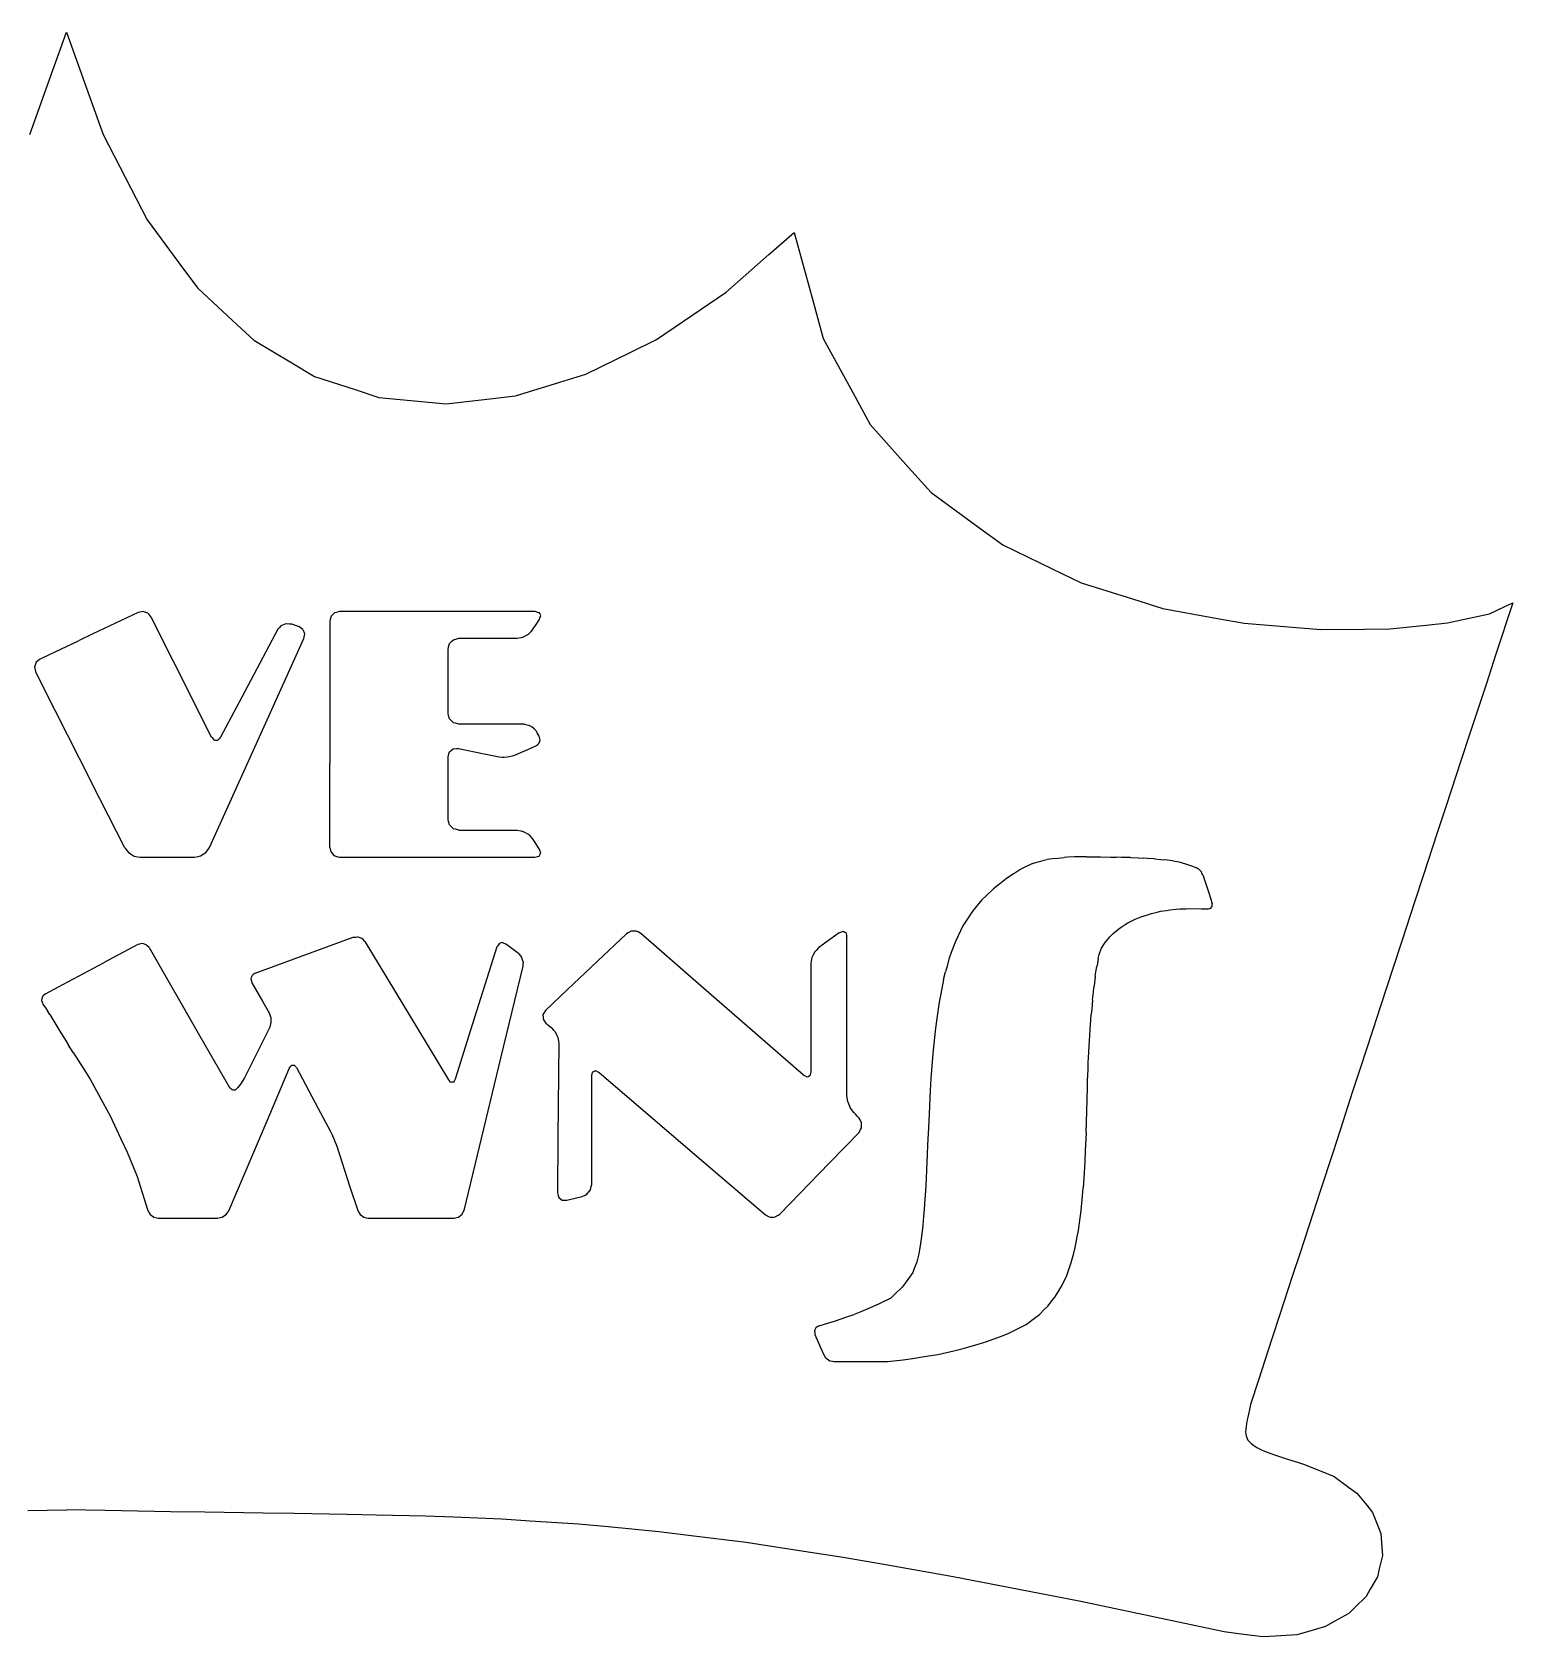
# Model space of a CAD drawing. Extents: x -38.9 to 38.5, y -18.8 to 24.2.
# Drawn here: x -1.15 to 38.46, y -18.78 to 24.16 of the extents above; entities that cross this region are included whole.
import ezdxf

# ---------------------------------------------------------------- set-up
doc = ezdxf.new("R2010")
doc.units = 0

msp = doc.modelspace()

# ---------------------------------------------------------------- linework, layer by layer
for p, q in [((-0.597241, 23.146087), (-0.233834, 24.16239)), ((-0.233834, 24.16239), (0.383002, 22.43735)), ((-1.214077, 21.421047), (-0.597241, 23.146087)), ((0.383002, 22.43735), (0.746409, 21.421047)), ((0.746409, 21.421047), (1.48765, 19.987597)), ((1.48765, 19.987597), (1.924351, 19.143083)), ((1.924351, 19.143083), (2.774723, 17.992503)), ((18.561445, 18.207234), (19.236035, 18.797769)), ((19.236035, 18.797769), (19.724598, 17.016765)), ((17.416417, 17.204878), (18.561445, 18.207234)), ((2.774723, 17.992503), (3.275717, 17.314642)), ((3.275717, 17.314642), (4.219942, 16.4382)), ((16.725112, 16.734701), (17.416417, 17.204878)), ((19.724598, 17.016765), (20.012434, 15.967491)), ((4.219942, 16.4382), (4.77623, 15.921846)), ((15.551712, 15.93664), (16.725112, 16.734701)), ((4.77623, 15.921846), (5.799029, 15.310808)), ((14.852691, 15.591966), (15.551712, 15.93664)), ((20.012434, 15.967491), (20.802059, 14.517909)), ((13.666194, 15.006928), (14.852691, 15.591966)), ((5.799029, 15.310808), (6.401609, 14.950817)), ((6.401609, 14.950817), (7.487704, 14.596456)), ((11.784148, 14.429615), (12.96846, 14.7929)), ((12.96846, 14.7929), (13.666194, 15.006928)), ((7.487704, 14.596456), (8.127574, 14.387685)), ((8.127574, 14.387685), (9.261687, 14.281269)), ((9.261687, 14.281269), (9.929847, 14.218575)), ((9.929847, 14.218575), (11.096699, 14.351376)), ((11.096699, 14.351376), (11.784148, 14.429615)), ((20.802059, 14.517909), (21.267264, 13.663892)), ((21.267264, 13.663892), (22.295982, 12.515103)), ((22.295982, 12.515103), (22.902048, 11.838297)), ((22.902048, 11.838297), (24.107892, 10.959666)), ((24.107892, 10.959666), (24.818312, 10.442022)), ((24.818312, 10.442022), (26.139318, 9.802915)), ((26.139318, 9.802915), (26.917586, 9.426387)), ((26.917586, 9.426387), (28.291784, 8.996169)), ((1.683801, 8.63065), (0.477094, 8.059542)), ((1.73281, 8.639662), (1.683801, 8.63065)), ((1.815997, 8.654959), (1.73281, 8.639662)), ((1.86341, 8.638662), (1.815997, 8.654959)), ((1.943888, 8.610999), (1.86341, 8.638662)), ((1.977, 8.573759), (1.943888, 8.610999)), ((6.846189, 8.530099), (6.907202, 8.591099)), ((6.907202, 8.591099), (6.943144, 8.627037)), ((6.943144, 8.627037), (7.026475, 8.649367)), ((7.026475, 8.649367), (7.075572, 8.662522)), ((7.075572, 8.662522), (10.361056, 8.662521)), ((10.361056, 8.662521), (12.296682, 8.662521)), ((12.296682, 8.662521), (12.368944, 8.643548)), ((12.368944, 8.643548), (12.411496, 8.63237)), ((12.427971, 8.60184), (12.411496, 8.63237)), ((12.455879, 8.550019), (12.427971, 8.60184)), ((28.291784, 8.996169), (29.101389, 8.742708)), ((29.101389, 8.742708), (30.466818, 8.490747)), ((37.423183, 8.508654), (37.841881, 8.59981)), ((37.841881, 8.59981), (38.233966, 8.779622)), ((38.464962, 8.885558), (38.012481, 7.515062)), ((38.233966, 8.779622), (38.464962, 8.885558)), ((2.033203, 8.510549), (1.977, 8.573759)), ((2.633348, 7.319081), (2.033203, 8.510549)), ((5.420604, 8.18165), (4.456859, 6.364683)), ((5.455118, 8.219666), (5.420604, 8.18165)), ((5.513704, 8.284193), (5.455118, 8.219666)), ((5.513704, 8.284193), (5.597657, 8.316998)), ((5.597657, 8.316998), (5.647113, 8.336325)), ((5.647113, 8.336325), (5.73391, 8.328613)), ((5.73391, 8.328613), (5.78505, 8.324069)), ((5.78505, 8.324069), (5.910335, 8.280045)), ((5.910335, 8.280045), (5.984139, 8.254109)), ((6.023989, 8.226564), (5.984139, 8.254109)), ((6.091584, 8.17981), (6.023989, 8.226564)), ((6.091584, 8.17981), (6.110202, 8.136281)), ((6.810705, 8.269314), (6.810703, 4.589733)), ((6.82386, 8.446758), (6.810705, 8.397658)), ((6.810705, 8.397658), (6.810705, 8.269314)), ((6.846189, 8.530099), (6.82386, 8.446758)), ((12.198884, 8.123876), (12.239619, 8.165578)), ((12.239619, 8.165578), (12.351948, 8.336721)), ((12.351948, 8.336721), (12.41812, 8.43755)), ((12.41812, 8.43755), (12.441877, 8.508323)), ((12.441877, 8.508323), (12.455879, 8.550019)), ((30.466818, 8.490747), (31.271258, 8.342305)), ((31.271258, 8.342305), (32.565947, 8.237966)), ((32.565947, 8.237966), (33.328711, 8.176494)), ((33.328711, 8.176494), (34.490702, 8.189144)), ((34.490702, 8.189144), (35.175286, 8.196597)), ((35.175286, 8.196597), (36.142604, 8.295601)), ((36.142604, 8.295601), (36.712498, 8.353928)), ((36.712498, 8.353928), (37.423183, 8.508654)), ((-0.870744, 7.421638), (0.104175, 7.883047)), ((0.477094, 8.059542), (0.104175, 7.883047)), ((5.183803, 5.859288), (6.121291, 7.93333)), ((6.123885, 8.104281), (6.110202, 8.136281)), ((6.121291, 7.93333), (6.134216, 8.014546)), ((6.14183, 8.062395), (6.123885, 8.104281)), ((6.134216, 8.014546), (6.14183, 8.062395)), ((9.976823, 7.654351), (10.000959, 7.744417)), ((10.000959, 7.744417), (10.015178, 7.797479)), ((10.015178, 7.797479), (10.081113, 7.863419)), ((10.081113, 7.863419), (10.119958, 7.902267)), ((10.119958, 7.902267), (10.210024, 7.926393)), ((10.210024, 7.926393), (10.263086, 7.940606)), ((10.263086, 7.940606), (11.24461, 7.940606)), ((11.24461, 7.940606), (11.822873, 7.940606)), ((11.822873, 7.940606), (11.919987, 7.959568)), ((11.919987, 7.959568), (11.977202, 7.97074)), ((11.977202, 7.97074), (12.07319, 8.022561)), ((12.07319, 8.022561), (12.129741, 8.053092)), ((12.129741, 8.053092), (12.198884, 8.123876)), ((-1.009474, 7.331923), (-1.046919, 7.300029)), ((-0.945917, 7.38606), (-1.009474, 7.331923)), ((-0.945917, 7.38606), (-0.870744, 7.421638)), ((3.652019, 5.29672), (2.633348, 7.319081)), ((9.976763, 7.014574), (9.976823, 7.654351)), ((38.012481, 7.515062), (37.745903, 6.707637)), ((-1.073794, 7.221575), (-1.089611, 7.175354)), ((-1.089611, 7.175354), (-1.072522, 7.093617)), ((-1.046919, 7.300029), (-1.073794, 7.221575)), ((-1.072522, 7.093617), (-1.062467, 7.045462)), ((-1.062467, 7.045462), (-0.541033, 6.01742)), ((9.97666, 5.928637), (9.976763, 7.014574)), ((37.745903, 6.707637), (37.322708, 5.422544)), ((-0.541033, 6.01742), (0.441487, 4.080305)), ((4.456859, 6.364683), (3.889065, 5.294222)), ((3.592539, 2.338876), (5.183803, 5.859288)), ((9.990871, 5.875576), (9.97666, 5.928637)), ((10.01498, 5.78551), (9.990871, 5.875576)), ((10.053822, 5.746668), (10.01498, 5.78551)), ((10.119758, 5.680739), (10.053822, 5.746668)), ((10.172817, 5.666525), (10.119758, 5.680739)), ((10.262883, 5.6424), (10.172817, 5.666525)), ((10.915723, 5.642399), (10.262883, 5.6424)), ((12.023836, 5.642399), (10.915723, 5.642399)), ((12.023836, 5.642399), (12.097138, 5.627356)), ((12.097138, 5.627356), (12.140322, 5.618494)), ((12.140322, 5.618494), (12.211221, 5.577434)), ((3.679548, 5.265314), (3.652019, 5.29672)), ((3.726276, 5.212005), (3.679548, 5.265314)), ((3.726276, 5.212005), (3.780909, 5.211442)), ((3.780909, 5.211442), (3.813077, 5.211111)), ((3.841259, 5.241923), (3.813077, 5.211111)), ((3.889065, 5.294222), (3.841259, 5.241923)), ((12.211221, 5.577434), (12.252992, 5.553244)), ((12.282155, 5.520198), (12.252992, 5.553244)), ((12.331619, 5.464106), (12.282155, 5.520198)), ((12.362392, 5.410475), (12.331619, 5.464106)), ((12.414677, 5.319443), (12.362392, 5.410475)), ((12.408701, 5.124724), (12.428689, 5.184364)), ((12.424244, 5.282391), (12.414677, 5.319443)), ((12.440464, 5.2195), (12.424244, 5.282391)), ((12.428689, 5.184364), (12.440464, 5.2195)), ((37.322708, 5.422544), (37.073384, 4.665434)), ((9.97665, 4.767328), (10.000278, 4.852496)), ((9.976654, 4.146026), (9.97665, 4.767328)), ((10.000278, 4.852496), (10.014198, 4.902673)), ((10.014198, 4.902673), (10.078761, 4.955248)), ((10.078761, 4.955248), (10.116799, 4.986223)), ((10.116799, 4.986223), (10.204998, 4.992097)), ((10.204998, 4.992097), (10.256959, 4.995559)), ((10.256959, 4.995559), (10.943136, 4.853555)), ((10.943136, 4.853555), (11.347402, 4.769893)), ((11.347402, 4.769893), (11.426658, 4.763583)), ((11.426658, 4.763583), (11.473356, 4.759866)), ((11.473356, 4.759866), (11.563257, 4.768842)), ((11.563257, 4.768842), (11.616224, 4.774131)), ((11.616224, 4.774131), (11.692654, 4.795983)), ((11.692654, 4.795983), (11.737697, 4.808858)), ((11.737697, 4.808858), (12.109092, 4.967221)), ((12.109092, 4.967221), (12.327868, 5.060521)), ((12.327868, 5.060521), (12.378732, 5.100922)), ((12.378732, 5.100922), (12.408701, 5.124724)), ((6.810702, 2.346303), (6.810703, 4.589733)), ((37.073384, 4.665434), (36.675288, 3.453544)), ((1.327535, 2.333389), (0.441487, 4.080305)), ((9.976662, 3.09145), (9.976654, 4.146026)), ((36.675288, 3.453544), (36.44075, 2.739562)), ((9.990879, 3.038388), (9.976662, 3.09145)), ((10.015013, 2.948322), (9.990879, 3.038388)), ((10.053853, 2.90948), (10.015013, 2.948322)), ((10.119776, 2.843552), (10.053853, 2.90948)), ((10.172838, 2.829338), (10.119776, 2.843552)), ((10.262906, 2.805212), (10.172838, 2.829338)), ((10.262906, 2.805212), (11.244547, 2.805212)), ((11.244547, 2.805212), (11.822876, 2.805212)), ((11.822876, 2.805212), (11.919977, 2.786239)), ((11.919977, 2.786239), (11.977182, 2.77506)), ((12.033693, 2.744511), (11.977182, 2.77506)), ((12.129587, 2.692658), (12.033693, 2.744511)), ((12.170271, 2.650919), (12.129587, 2.692658)), ((12.23933, 2.580071), (12.170271, 2.650919)), ((12.305703, 2.478679), (12.23933, 2.580071)), ((36.44075, 2.739562), (36.063577, 1.588675)), ((1.327535, 2.333389), (1.391563, 2.254117)), ((1.391563, 2.254117), (1.429284, 2.207414)), ((1.429284, 2.207414), (1.52379, 2.149379)), ((1.52379, 2.149379), (1.579468, 2.115187)), ((3.350508, 2.11593), (3.442334, 2.175229)), ((3.442334, 2.175229), (3.496454, 2.210166)), ((3.496454, 2.210166), (3.556931, 2.291159)), ((3.556931, 2.291159), (3.592539, 2.338876)), ((6.810702, 2.346303), (6.833033, 2.262963)), ((6.833033, 2.262963), (6.846188, 2.213863)), ((6.846188, 2.213863), (6.907194, 2.152863)), ((6.907194, 2.152863), (6.943135, 2.116925)), ((12.418385, 2.30658), (12.305703, 2.478679)), ((12.411509, 2.111607), (12.439502, 2.16346)), ((12.432338, 2.264846), (12.418385, 2.30658)), ((12.456014, 2.194009), (12.432338, 2.264846)), ((12.439502, 2.16346), (12.456014, 2.194009)), ((1.579468, 2.115187), (1.679131, 2.093951)), ((1.679131, 2.093951), (1.737847, 2.08144)), ((1.737847, 2.08144), (2.653949, 2.081439)), ((2.653949, 2.081439), (3.193667, 2.081439)), ((3.193667, 2.081439), (3.292361, 2.103143)), ((3.292361, 2.103143), (3.350508, 2.11593)), ((6.943135, 2.116925), (7.02647, 2.094595)), ((7.02647, 2.094595), (7.075567, 2.081439)), ((7.075567, 2.081439), (10.361049, 2.081439)), ((10.361049, 2.081439), (12.296677, 2.081439)), ((12.296677, 2.081439), (12.368945, 2.100423)), ((12.368945, 2.100423), (12.411509, 2.111607)), ((25.274317, 1.745144), (25.164901, 1.676899)), ((25.337267, 1.778916), (25.274317, 1.745144)), ((25.444117, 1.836241), (25.337267, 1.778916)), ((25.507957, 1.864048), (25.444117, 1.836241)), ((25.616316, 1.911248), (25.507957, 1.864048)), ((25.616316, 1.911248), (25.730242, 1.94911)), ((25.730242, 1.94911), (25.797357, 1.971416)), ((25.797357, 1.971416), (25.920899, 2.000748)), ((25.920899, 2.000748), (25.993685, 2.018028)), ((26.074535, 2.030746), (25.993685, 2.018028)), ((26.211746, 2.052332), (26.074535, 2.030746)), ((26.211746, 2.052332), (26.366758, 2.066961)), ((26.366758, 2.066961), (26.458072, 2.075579)), ((26.562237, 2.080574), (26.458072, 2.075579)), ((26.739041, 2.089051), (26.562237, 2.080574)), ((26.858455, 2.090885), (26.739041, 2.089051)), ((27.061143, 2.093998), (26.858455, 2.090885)), ((27.061143, 2.093998), (27.293783, 2.092532)), ((27.293783, 2.092532), (27.430839, 2.091668)), ((27.430839, 2.091668), (27.697472, 2.08642)), ((27.697472, 2.08642), (27.85456, 2.083328)), ((27.996959, 2.079141), (27.85456, 2.083328)), ((28.238653, 2.072034), (27.996959, 2.079141)), ((28.238653, 2.072034), (28.452883, 2.06276)), ((28.452883, 2.06276), (28.579089, 2.057296)), ((28.690228, 2.050324), (28.579089, 2.057296)), ((28.878867, 2.038489), (28.690228, 2.050324)), ((28.878867, 2.038489), (29.043849, 2.023691)), ((29.043849, 2.023691), (29.141048, 2.014972)), ((29.225432, 2.00427), (29.141048, 2.014972)), ((29.36866, 1.986104), (29.225432, 2.00427)), ((29.36866, 1.986104), (29.492071, 1.964177)), ((29.492071, 1.964177), (29.564774, 1.951258)), ((29.564774, 1.951258), (29.756696, 1.8913)), ((29.756696, 1.8913), (29.869765, 1.855975)), ((29.869765, 1.855975), (29.940793, 1.828131)), ((29.940793, 1.828131), (29.982643, 1.811727)), ((30.011496, 1.794071), (29.982643, 1.811727)), ((30.06036, 1.764103), (30.011496, 1.794071)), ((30.086193, 1.736652), (30.06036, 1.764103)), ((30.130148, 1.690058), (30.086193, 1.736652)), ((24.696195, 1.337815), (24.566683, 1.236585)), ((24.916026, 1.509638), (24.696195, 1.337815)), ((24.984394, 1.556741), (24.916026, 1.509638)), ((25.100439, 1.636693), (24.984394, 1.556741)), ((25.164901, 1.676899), (25.100439, 1.636693)), ((30.146005, 1.660166), (30.130148, 1.690058)), ((30.172915, 1.609428), (30.146005, 1.660166)), ((30.172915, 1.609428), (30.328075, 1.128771)), ((36.063577, 1.588675), (35.841366, 0.910633)), ((24.25799, 0.940252), (24.087663, 0.733828)), ((24.372433, 1.050112), (24.25799, 0.940252)), ((24.566683, 1.236585), (24.372433, 1.050112)), ((30.328075, 1.128771), (30.419484, 0.845593)), ((35.841366, 0.910633), (35.480924, -0.191453)), ((23.987313, 0.612214), (23.839232, 0.38056)), ((24.087663, 0.733828), (23.987313, 0.612214)), ((28.358462, 0.422593), (28.491992, 0.476146)), ((28.491992, 0.476146), (28.570664, 0.507696)), ((28.570664, 0.507696), (28.713231, 0.552325)), ((28.713231, 0.552325), (28.797227, 0.578619)), ((28.797227, 0.578619), (28.948039, 0.613962)), ((28.948039, 0.613962), (29.036879, 0.634785)), ((29.036879, 0.634785), (29.195079, 0.660494)), ((29.195079, 0.660494), (29.288282, 0.67564)), ((29.288282, 0.67564), (29.453052, 0.691342)), ((29.453052, 0.691342), (29.55013, 0.700592)), ((29.55013, 0.700592), (29.720683, 0.705904)), ((29.720683, 0.705904), (29.821164, 0.709033)), ((29.821164, 0.709033), (30.130677, 0.704391)), ((30.130677, 0.704391), (30.31303, 0.701656)), ((30.31303, 0.701656), (30.357385, 0.713246)), ((30.357385, 0.713246), (30.38352, 0.720074)), ((30.38352, 0.720074), (30.408057, 0.75323)), ((30.408057, 0.75323), (30.422507, 0.772763)), ((30.420604, 0.818593), (30.419484, 0.845593)), ((30.422507, 0.772763), (30.420604, 0.818593)), ((14.750662, 0.036313), (13.976882, -0.696296)), ((14.795614, 0.061085), (14.750662, 0.036313)), ((14.871874, 0.103132), (14.795614, 0.061085)), ((14.924343, 0.104184), (14.871874, 0.103132)), ((15.01344, 0.105969), (14.924343, 0.104184)), ((15.059362, 0.083024), (15.01344, 0.105969)), ((15.13731, 0.044079), (15.059362, 0.083024)), ((16.748761, -1.363418), (15.13731, 0.044079)), ((20.438338, 0.06145), (20.094295, -0.190857)), ((20.438338, 0.06145), (20.504654, 0.08804)), ((20.504654, 0.08804), (20.543722, 0.103706)), ((20.543722, 0.103706), (20.592297, 0.079113)), ((20.592297, 0.079113), (20.620902, 0.064624)), ((20.620902, 0.064624), (20.638639, -0.004567)), ((23.751991, 0.244081), (23.624513, -0.018094)), ((23.839232, 0.38056), (23.751991, 0.244081)), ((27.679333, -0.047643), (27.768494, 0.037854)), ((27.768494, 0.037854), (27.821039, 0.088225)), ((27.821039, 0.088225), (27.922539, 0.166296)), ((27.922539, 0.166296), (27.982341, 0.212292)), ((27.982341, 0.212292), (28.095364, 0.282544)), ((28.095364, 0.282544), (28.16194, 0.323934)), ((28.16194, 0.323934), (28.285604, 0.386017)), ((28.285604, 0.386017), (28.358462, 0.422593)), ((1.67887, -0.25173), (0.762234, -0.741134)), ((1.719415, -0.242198), (1.67887, -0.25173)), ((1.788233, -0.226019), (1.719415, -0.242198)), ((1.82858, -0.237585), (1.788233, -0.226019)), ((1.897064, -0.257217), (1.82858, -0.237585)), ((1.926415, -0.286764), (1.897064, -0.257217)), ((1.976233, -0.336918), (1.926415, -0.286764)), ((1.976233, -0.336918), (3.330874, -2.689932)), ((4.81845, -1.016038), (6.468028, -0.414593)), ((6.468028, -0.414593), (7.439869, -0.060253)), ((7.439869, -0.060253), (7.512895, -0.052583)), ((7.512895, -0.052583), (7.555915, -0.048064)), ((7.598455, -0.063072), (7.555915, -0.048064)), ((7.670656, -0.088547), (7.598455, -0.063072)), ((7.701324, -0.119059), (7.670656, -0.088547)), ((7.753379, -0.170848), (7.701324, -0.119059)), ((7.753379, -0.170848), (9.160537, -2.503179)), ((11.284481, -0.316407), (10.580461, -2.543958)), ((11.305043, -0.284781), (11.284481, -0.316407)), ((11.339885, -0.231101), (11.305043, -0.284781)), ((11.372043, -0.220811), (11.339885, -0.231101)), ((11.426685, -0.203346), (11.372043, -0.220811)), ((11.461804, -0.217147), (11.426685, -0.203346)), ((11.521425, -0.240572), (11.461804, -0.217147)), ((11.64794, -0.335768), (11.521425, -0.240572)), ((11.862682, -0.49735), (11.64794, -0.335768)), ((19.825369, -0.410169), (19.786311, -0.451803)), ((19.8916, -0.339502), (19.825369, -0.410169)), ((20.094295, -0.190857), (19.8916, -0.339502)), ((20.638639, -0.004567), (20.644787, -0.028525)), ((20.6491, -0.04533), (20.644787, -0.028525)), ((20.649101, -1.620974), (20.6491, -0.04533)), ((23.549411, -0.172554), (23.440868, -0.470563)), ((23.624513, -0.018094), (23.549411, -0.172554)), ((27.416203, -0.462574), (27.44359, -0.39333)), ((27.44359, -0.39333), (27.459725, -0.352536)), ((27.459725, -0.352536), (27.521852, -0.25326)), ((27.521852, -0.25326), (27.558448, -0.194772)), ((27.558448, -0.194772), (27.634519, -0.102188)), ((27.634519, -0.102188), (27.679333, -0.047643)), ((35.480924, -0.191453), (35.26857, -0.840744)), ((-0.441371, -1.383747), (0.762234, -0.741134)), ((11.398376, -3.257263), (11.984076, -0.836091)), ((11.862682, -0.49735), (11.912521, -0.555726)), ((11.912521, -0.555726), (11.941894, -0.590118)), ((11.958335, -0.636082), (11.941894, -0.590118)), ((11.98599, -0.714101), (11.958335, -0.636082)), ((11.984076, -0.836091), (11.984571, -0.792573)), ((11.984571, -0.792573), (11.985188, -0.759326)), ((11.98599, -0.714101), (11.985188, -0.759326)), ((13.172737, -1.45765), (13.962662, -0.709758)), ((13.976882, -0.696296), (13.962662, -0.709758)), ((19.691298, -0.699306), (19.680831, -0.755429)), ((19.680831, -0.755429), (19.680833, -2.585091)), ((19.709059, -0.604046), (19.691298, -0.699306)), ((19.737673, -0.547604), (19.709059, -0.604046)), ((19.786311, -0.451803), (19.737673, -0.547604)), ((23.326029, -0.83524), (23.285659, -0.985255)), ((23.376919, -0.646134), (23.326029, -0.83524)), ((23.440868, -0.470563), (23.376919, -0.646134)), ((27.31719, -0.936822), (27.331997, -0.84038)), ((27.347385, -0.761075), (27.331997, -0.84038)), ((27.373507, -0.626466), (27.347385, -0.761075)), ((27.373507, -0.626466), (27.400374, -0.523334)), ((27.400374, -0.523334), (27.416203, -0.462574)), ((35.26857, -0.840744), (34.92068, -1.906227)), ((4.710113, -1.137734), (4.697339, -1.173008)), ((4.697339, -1.173008), (4.714279, -1.237811)), ((4.731795, -1.077861), (4.710113, -1.137734)), ((4.714279, -1.237811), (4.724274, -1.27599)), ((4.724274, -1.27599), (5.019538, -1.784374)), ((4.763924, -1.054941), (4.731795, -1.077861)), ((4.81845, -1.016038), (4.763924, -1.054941)), ((23.231893, -1.185047), (23.156244, -1.570582)), ((23.231893, -1.185047), (23.285659, -0.985255)), ((27.292057, -1.100518), (27.268135, -1.2909)), ((27.292057, -1.100518), (27.31719, -0.936822)), ((-0.88831, -1.710796), (-0.897664, -1.748724)), ((-0.872511, -1.646419), (-0.88831, -1.710796)), ((-0.843298, -1.618767), (-0.872511, -1.646419)), ((-0.793648, -1.571833), (-0.843298, -1.618767)), ((-0.793648, -1.571833), (-0.441371, -1.383747)), ((12.581592, -2.017339), (13.172737, -1.45765)), ((19.483978, -3.752456), (16.748761, -1.363418)), ((20.649111, -4.295422), (20.649101, -1.620974)), ((23.156244, -1.570582), (23.111675, -1.797719)), ((27.218307, -1.744169), (27.240794, -1.529522)), ((27.240794, -1.529522), (27.25404, -1.403064)), ((27.268135, -1.2909), (27.25404, -1.403064)), ((-0.897664, -1.748724), (-0.875622, -1.813336)), ((-0.875622, -1.813336), (-0.86264, -1.851402)), ((-0.86264, -1.851402), (-0.795496, -1.950345)), ((-0.795496, -1.950345), (-0.744195, -2.025934)), ((-0.674411, -2.12876), (-0.744195, -2.025934)), ((-0.674411, -2.12876), (-0.491718, -2.435362)), ((5.019538, -1.784374), (5.193478, -2.083887)), ((5.193478, -2.083887), (5.219407, -2.158708)), ((12.539125, -2.08758), (12.514106, -2.128963)), ((12.514106, -2.128963), (12.517521, -2.20781)), ((12.581592, -2.017339), (12.539125, -2.08758)), ((23.111675, -1.797719), (23.049983, -2.234958)), ((27.174103, -2.270874), (27.185243, -2.12005)), ((27.197501, -1.980699), (27.185243, -2.12005)), ((27.218307, -1.744169), (27.197501, -1.980699)), ((34.92068, -1.906227), (34.715721, -2.533954)), ((-0.491718, -2.435362), (-0.384083, -2.615996)), ((5.205545, -2.462775), (4.779858, -3.316898)), ((5.217985, -2.417805), (5.205545, -2.462775)), ((5.239147, -2.341475), (5.217985, -2.417805)), ((5.219407, -2.158708), (5.234679, -2.202788)), ((5.234679, -2.202788), (5.2375, -2.29006)), ((5.2375, -2.29006), (5.239147, -2.341475)), ((9.160537, -2.503179), (9.98956, -3.877266)), ((10.580461, -2.543958), (10.165682, -3.856315)), ((12.517521, -2.20781), (12.519534, -2.254263)), ((12.519534, -2.254263), (12.567913, -2.320585)), ((12.567913, -2.320585), (12.596415, -2.359658)), ((12.596415, -2.359658), (12.684355, -2.42955)), ((12.684355, -2.42955), (12.736165, -2.470726)), ((12.736165, -2.470726), (12.80036, -2.543932)), ((12.80036, -2.543932), (12.838179, -2.587061)), ((23.013639, -2.492556), (22.964239, -2.98679)), ((23.049983, -2.234958), (23.013639, -2.492556)), ((27.145311, -2.687753), (27.155194, -2.526877)), ((27.155194, -2.526877), (27.174103, -2.270874)), ((34.715721, -2.533954), (34.376199, -3.575037)), ((-0.384083, -2.615996), (-0.289537, -2.764258)), ((-0.289537, -2.764258), (-0.174148, -2.945206)), ((-0.050466, -3.139158), (-0.174148, -2.945206)), ((3.330874, -2.689932), (4.128957, -4.076205)), ((12.838179, -2.587061), (12.88479, -2.684712)), ((12.88479, -2.684712), (12.91225, -2.742243)), ((12.91225, -2.742243), (12.928797, -2.838172)), ((12.938548, -2.894689), (12.91704, -5.412654)), ((12.928797, -2.838172), (12.938548, -2.894689)), ((19.680833, -2.585091), (19.680837, -3.663032)), ((22.964239, -2.98679), (22.935136, -3.277966)), ((27.120051, -3.130336), (27.12854, -2.960818)), ((27.12854, -2.960818), (27.145311, -2.687753)), ((-0.050466, -3.139158), (0.233116, -3.592928)), ((4.779858, -3.316898), (4.529054, -3.820103)), ((10.404245, -7.366882), (11.398376, -3.257263)), ((22.935136, -3.277966), (22.896382, -3.834485)), ((27.098675, -3.594819), (27.105638, -3.418072)), ((27.105638, -3.418072), (27.120051, -3.130336)), ((0.233116, -3.592928), (0.400188, -3.860265)), ((0.400188, -3.860265), (0.737911, -4.477305)), ((4.529054, -3.820103), (4.419602, -3.985658)), ((5.135127, -4.973067), (5.738449, -3.556183)), ((5.738449, -3.556183), (5.773513, -3.509886)), ((5.773513, -3.509886), (5.794165, -3.48261)), ((5.794165, -3.48261), (5.836812, -3.480772)), ((5.836812, -3.480772), (5.861956, -3.479689)), ((5.861956, -3.479689), (5.900838, -3.522821)), ((5.900838, -3.522821), (5.923746, -3.548232)), ((5.923746, -3.548232), (6.49391, -4.621973)), ((10.165682, -3.856315), (10.135876, -3.905374)), ((13.8188, -4.846191), (13.818802, -3.768326)), ((13.818802, -3.768326), (13.835527, -3.700431)), ((13.835527, -3.700431), (13.845386, -3.660431)), ((13.845386, -3.660431), (13.891081, -3.639387)), ((13.891081, -3.639387), (13.918012, -3.626988)), ((13.918012, -3.626988), (13.980481, -3.658454)), ((13.980481, -3.658454), (14.017278, -3.676993)), ((14.017278, -3.676993), (16.81831, -6.076124)), ((19.52047, -3.771346), (19.483978, -3.752456)), ((19.582408, -3.803407), (19.52047, -3.771346)), ((19.609117, -3.791271), (19.582408, -3.803407)), ((19.654453, -3.770672), (19.609117, -3.791271)), ((19.664233, -3.730766), (19.654453, -3.770672)), ((19.680837, -3.663032), (19.664233, -3.730766)), ((22.896382, -3.834485), (22.873549, -4.162357)), ((27.086855, -3.894824), (27.098675, -3.594819)), ((34.376199, -3.575037), (34.176171, -4.188389)), ((4.154765, -4.101878), (4.128957, -4.076205)), ((4.198571, -4.145455), (4.154765, -4.101878)), ((4.229261, -4.146401), (4.198571, -4.145455)), ((4.281353, -4.148005), (4.229261, -4.146401)), ((4.281353, -4.148005), (4.327773, -4.107222)), ((4.327773, -4.107222), (4.355121, -4.083194)), ((4.419602, -3.985658), (4.355121, -4.083194)), ((10.013397, -3.901243), (9.98956, -3.877266)), ((10.053854, -3.941941), (10.013397, -3.901243)), ((10.077753, -3.9391), (10.053854, -3.941941)), ((10.11832, -3.934277), (10.077753, -3.9391)), ((10.135876, -3.905374), (10.11832, -3.934277)), ((22.873549, -4.162357), (22.843761, -4.786451)), ((27.072567, -4.387244), (27.081558, -4.07738)), ((27.081558, -4.07738), (27.086855, -3.894824)), ((34.176171, -4.188389), (33.840833, -5.21727)), ((0.737911, -4.477305), (0.93688, -4.840833)), ((6.49391, -4.621973), (6.829821, -5.254565)), ((20.658004, -4.353328), (20.649111, -4.295422)), ((20.673091, -4.451616), (20.658004, -4.353328)), ((20.697391, -4.512914), (20.673091, -4.451616)), ((20.738625, -4.61696), (20.697391, -4.512914)), ((20.771827, -4.665222), (20.738625, -4.61696)), ((20.828191, -4.747139), (20.771827, -4.665222)), ((27.046455, -5.281342), (27.062887, -4.718715)), ((27.062887, -4.718715), (27.072567, -4.387244)), ((0.93688, -4.840833), (1.224552, -5.449194)), ((4.111059, -7.378041), (5.135127, -4.973067)), ((13.818793, -6.675726), (13.8188, -4.846191)), ((20.828191, -4.747139), (20.882977, -4.805377)), ((20.924066, -4.849054), (20.882977, -4.805377)), ((20.975967, -4.904227), (20.924066, -4.849054)), ((21.000107, -4.948834), (20.975967, -4.904227)), ((21.04092, -5.024547), (21.000107, -4.948834)), ((21.040109, -5.162896), (21.040555, -5.075837)), ((21.040555, -5.075837), (21.04092, -5.024547)), ((22.843761, -4.786451), (22.826212, -5.154134)), ((1.224552, -5.449194), (1.394033, -5.807609)), ((6.829821, -5.254565), (6.867225, -5.33166)), ((6.867225, -5.33166), (6.889263, -5.37708)), ((6.889263, -5.37708), (6.927906, -5.468016)), ((6.927906, -5.468016), (6.950672, -5.521591)), ((6.950672, -5.521591), (6.9802, -5.602032)), ((12.91704, -5.412654), (12.904367, -6.896106)), ((20.185632, -6.094021), (20.973105, -5.282203)), ((20.973105, -5.282203), (21.015271, -5.207127)), ((21.015271, -5.207127), (21.040109, -5.162896)), ((22.826212, -5.154134), (22.807265, -5.611951)), ((27.046455, -5.281342), (27.024895, -5.778444)), ((33.840833, -5.21727), (33.643269, -5.823433)), ((1.394033, -5.807609), (1.560331, -6.221136)), ((6.9802, -5.602032), (6.997596, -5.649423)), ((6.997596, -5.649423), (7.3512, -6.733055)), ((22.796103, -5.881672), (22.777056, -6.279562)), ((22.807265, -5.611951), (22.796103, -5.881672)), ((27.024895, -5.778444), (27.012193, -6.07131)), ((33.643269, -5.823433), (33.30793, -6.852315)), ((1.560331, -6.221136), (1.658306, -6.464765)), ((16.81831, -6.076124), (18.468523, -7.489566)), ((18.848996, -7.471975), (20.185632, -6.094021)), ((22.777056, -6.279562), (22.765834, -6.513978)), ((27.012193, -6.07131), (26.984296, -6.508358)), ((1.658306, -6.464765), (1.838142, -7.034914)), ((7.3512, -6.733055), (7.559521, -7.371474)), ((13.691731, -6.932605), (13.750266, -6.858337)), ((13.750266, -6.858337), (13.784751, -6.814582)), ((13.784751, -6.814582), (13.806172, -6.727204)), ((13.806172, -6.727204), (13.818793, -6.675726)), ((22.745953, -6.856966), (22.734239, -7.059036)), ((22.765834, -6.513978), (22.745953, -6.856966)), ((26.946978, -6.991172), (26.96786, -6.765844)), ((26.984296, -6.508358), (26.96786, -6.765844)), ((33.30793, -6.852315), (33.110365, -7.458479)), ((1.838142, -7.034914), (1.944111, -7.370816)), ((12.904367, -6.896106), (12.925184, -6.973179)), ((12.925184, -6.973179), (12.9374, -7.018586)), ((12.9374, -7.018586), (12.99526, -7.064713)), ((12.99526, -7.064713), (13.029423, -7.091889)), ((13.029423, -7.091889), (13.109245, -7.094704)), ((13.109245, -7.094704), (13.156248, -7.096362)), ((13.156248, -7.096362), (13.413256, -7.034576)), ((13.413256, -7.034576), (13.564668, -6.998175)), ((13.564668, -6.998175), (13.644624, -6.956914)), ((13.644624, -6.956914), (13.691731, -6.932605)), ((22.734239, -7.059036), (22.712742, -7.352179)), ((26.911534, -7.373636), (26.946978, -6.991172)), ((1.944111, -7.370816), (1.982524, -7.435427)), ((1.982524, -7.435427), (2.005211, -7.473493)), ((2.005211, -7.473493), (2.069929, -7.520788)), ((2.069929, -7.520788), (2.107962, -7.548652)), ((2.107962, -7.548652), (2.181127, -7.565958)), ((2.181127, -7.565958), (2.224251, -7.576154)), ((2.224251, -7.576154), (3.222993, -7.576154)), ((3.222993, -7.576154), (3.811394, -7.576154)), ((3.811394, -7.576154), (3.886299, -7.559443)), ((3.886299, -7.559443), (3.930407, -7.549597)), ((3.930407, -7.549597), (3.999448, -7.50397)), ((3.999448, -7.50397), (4.040114, -7.477089)), ((4.040114, -7.477089), (4.084736, -7.414761)), ((4.084736, -7.414761), (4.111059, -7.378041)), ((7.559521, -7.371474), (7.598846, -7.435873)), ((7.598846, -7.435873), (7.621943, -7.473814)), ((7.621943, -7.473814), (7.686732, -7.52095)), ((7.686732, -7.52095), (7.724992, -7.54872)), ((7.724992, -7.54872), (7.798386, -7.565983)), ((7.798386, -7.565983), (7.841615, -7.576154)), ((7.841615, -7.576154), (9.286847, -7.576154)), ((9.286847, -7.576154), (10.138299, -7.576154)), ((10.138299, -7.576154), (10.210316, -7.558519)), ((10.210316, -7.558519), (10.252744, -7.548129)), ((10.252744, -7.548129), (10.313998, -7.49992)), ((10.313998, -7.49992), (10.350086, -7.471518)), ((10.350086, -7.471518), (10.384167, -7.405674)), ((10.384167, -7.405674), (10.404245, -7.366882)), ((18.468523, -7.489566), (18.546324, -7.527237)), ((18.546324, -7.527237), (18.59216, -7.549431)), ((18.59216, -7.549431), (18.679797, -7.545383)), ((18.679797, -7.545383), (18.731428, -7.542998)), ((18.731428, -7.542998), (18.80541, -7.498306)), ((18.80541, -7.498306), (18.848996, -7.471975)), ((22.700077, -7.524884), (22.67621, -7.773217)), ((22.712742, -7.352179), (22.700077, -7.524884)), ((26.841288, -7.9034), (26.885491, -7.570037)), ((26.885491, -7.570037), (26.911534, -7.373636)), ((33.110365, -7.458479), (32.770841, -8.499559)), ((22.635148, -8.128082), (22.619242, -8.250954)), ((22.662149, -7.919523), (22.635148, -8.128082)), ((22.67621, -7.773217), (22.662149, -7.919523)), ((26.755197, -8.363828), (26.809371, -8.074095)), ((26.809371, -8.074095), (26.841288, -7.9034)), ((22.57016, -8.52723), (22.534609, -8.671411)), ((22.588357, -8.424806), (22.57016, -8.52723)), ((22.619242, -8.250954), (22.588357, -8.424806)), ((26.651365, -8.763615), (26.716703, -8.512042)), ((26.716703, -8.512042), (26.755197, -8.363828)), ((32.770841, -8.499559), (32.570811, -9.11291)), ((22.449106, -8.925863), (22.411072, -9.025728)), ((22.513665, -8.756355), (22.449106, -8.925863)), ((22.534609, -8.671411), (22.513665, -8.756355)), ((26.527847, -9.111471), (26.605572, -8.892576)), ((26.605572, -8.892576), (26.651365, -8.763615)), ((22.126594, -9.423286), (21.93313, -9.608219)), ((22.232058, -9.275899), (22.126594, -9.423286)), ((22.411072, -9.025728), (22.232058, -9.275899)), ((26.320207, -9.516222), (26.382726, -9.416094)), ((26.382726, -9.416094), (26.474047, -9.224405)), ((26.474047, -9.224405), (26.527847, -9.111471)), ((32.570811, -9.11291), (32.222921, -10.178395)), ((21.513946, -9.863849), (21.334132, -9.950263)), ((21.819152, -9.717172), (21.513946, -9.863849)), ((21.93313, -9.608219), (21.819152, -9.717172)), ((26.020003, -9.930412), (26.142131, -9.776722)), ((26.142131, -9.776722), (26.214085, -9.686176)), ((26.214085, -9.686176), (26.320207, -9.516222)), ((20.313482, -10.331362), (20.644458, -10.219636)), ((20.644458, -10.219636), (20.839452, -10.153814)), ((21.022847, -10.078351), (20.839452, -10.153814)), ((21.334132, -9.950263), (21.022847, -10.078351)), ((25.442414, -10.417968), (25.666524, -10.254082)), ((25.666524, -10.254082), (25.798558, -10.157528)), ((25.798558, -10.157528), (25.937906, -10.014611)), ((25.937906, -10.014611), (26.020003, -9.930412)), ((32.222921, -10.178395), (32.017962, -10.806123)), ((19.793287, -10.561242), (19.77841, -10.593155)), ((19.77841, -10.593155), (19.786943, -10.65426)), ((19.786943, -10.65426), (19.791967, -10.69026)), ((19.791967, -10.69026), (19.9398, -11.033483)), ((19.818539, -10.507073), (19.793287, -10.561242)), ((19.849336, -10.487777), (19.818539, -10.507073)), ((19.90161, -10.455025), (19.849336, -10.487777)), ((19.90161, -10.455025), (20.160789, -10.377208)), ((20.160789, -10.377208), (20.313482, -10.331362)), ((24.753747, -10.738764), (24.965271, -10.658489)), ((24.965271, -10.658489), (25.265522, -10.507137)), ((25.265522, -10.507137), (25.442414, -10.417968)), ((19.9398, -11.033483), (20.026903, -11.235691)), ((23.083791, -11.219822), (23.508269, -11.12145)), ((23.508269, -11.12145), (23.75835, -11.063494)), ((23.75835, -11.063494), (24.158791, -10.944893)), ((24.158791, -10.944893), (24.394713, -10.87502)), ((24.394713, -10.87502), (24.753747, -10.738764)), ((32.017962, -10.806123), (31.657522, -11.908207)), ((20.026903, -11.235691), (20.067651, -11.292058)), ((20.067651, -11.292058), (20.091652, -11.325267)), ((20.091652, -11.325267), (20.154351, -11.36654)), ((20.154351, -11.36654), (20.19129, -11.390855)), ((20.19129, -11.390855), (20.259149, -11.40594)), ((20.259149, -11.40594), (20.299132, -11.414827)), ((20.299132, -11.414827), (20.633993, -11.414827)), ((20.633993, -11.414827), (20.83127, -11.414828)), ((20.83127, -11.414828), (21.397104, -11.414828)), ((21.397104, -11.414828), (21.730465, -11.414828)), ((21.730465, -11.414828), (22.150913, -11.364601)), ((22.150913, -11.364601), (22.398619, -11.33501)), ((22.398619, -11.33501), (22.829778, -11.262526)), ((22.829778, -11.262526), (23.083791, -11.219822)), ((31.657522, -11.908207), (31.44517, -12.557497)), ((31.401362, -12.782691), (31.375119, -12.90368)), ((31.417603, -12.699205), (31.401362, -12.782691)), ((31.44517, -12.557497), (31.417603, -12.699205)), ((31.320132, -13.227891), (31.315348, -13.280167)), ((31.315348, -13.280167), (31.32402, -13.357359)), ((31.328253, -13.13916), (31.320132, -13.227891)), ((31.339896, -13.078286), (31.328253, -13.13916)), ((31.359658, -12.97496), (31.339896, -13.078286)), ((31.375119, -12.90368), (31.359658, -12.97496)), ((31.32402, -13.357359), (31.329129, -13.402837)), ((31.329129, -13.402837), (31.359757, -13.471552)), ((31.359757, -13.471552), (31.377802, -13.512035)), ((31.377802, -13.512035), (31.435541, -13.575331)), ((31.435541, -13.575331), (31.469557, -13.612622)), ((31.469557, -13.612622), (31.559567, -13.673563)), ((31.559567, -13.673563), (31.612597, -13.709465)), ((31.612597, -13.709465), (31.740033, -13.771109)), ((31.740033, -13.771109), (31.815112, -13.807426)), ((31.815112, -13.807426), (31.985129, -13.872832)), ((31.985129, -13.872832), (32.085295, -13.911367)), ((32.085295, -13.911367), (32.303057, -13.983599)), ((32.303057, -13.983599), (32.431351, -14.026154)), ((32.431351, -14.026154), (32.70201, -14.10827)), ((32.70201, -14.10827), (32.861468, -14.156649)), ((32.861468, -14.156649), (33.375911, -14.367504)), ((33.375911, -14.367504), (33.678994, -14.491729)), ((33.678994, -14.491729), (34.06471, -14.769693)), ((34.06471, -14.769693), (34.291954, -14.933455)), ((34.291954, -14.933455), (34.553421, -15.259737)), ((-1.266807, -15.399108), (-0.233837, -15.378546)), ((0.799134, -15.399108), (-0.233837, -15.378546)), ((2.552464, -15.43401), (0.799134, -15.399108)), ((3.470305, -15.447028), (2.552464, -15.43401)), ((5.028217, -15.469125), (3.470305, -15.447028)), ((34.553421, -15.259737), (34.707463, -15.451966)), ((34.707463, -15.451966), (34.84916, -15.807771)), ((5.861313, -15.481247), (5.028217, -15.469125)), ((7.275381, -15.501824), (5.861313, -15.481247)), ((8.054115, -15.519701), (7.275381, -15.501824)), ((9.375912, -15.550044), (8.054115, -15.519701)), ((10.130667, -15.580323), (9.375912, -15.550044)), ((11.411765, -15.631718), (10.130667, -15.580323)), ((12.172926, -15.681048), (11.411765, -15.631718)), ((13.464896, -15.76478), (12.172926, -15.681048)), ((14.262846, -15.839811), (13.464896, -15.76478)), ((15.61726, -15.967165), (14.262846, -15.839811)), ((34.84916, -15.807771), (34.93264, -16.017393)), ((16.482384, -16.074546), (15.61726, -15.967165)), ((17.950816, -16.256809), (16.482384, -16.074546)), ((18.913496, -16.403187), (17.950816, -16.256809)), ((34.93264, -16.017393), (34.959043, -16.383934)), ((20.547518, -16.651644), (18.913496, -16.403187)), ((21.638137, -16.843669), (20.547518, -16.651644)), ((34.974598, -16.59988), (34.890186, -16.958369)), ((34.959043, -16.383934), (34.974598, -16.59988)), ((23.489319, -17.169605), (21.638137, -16.843669)), ((24.738262, -17.413927), (23.489319, -17.169605)), ((34.840454, -17.169571), (34.649709, -17.50121)), ((34.890186, -16.958369), (34.840454, -17.169571)), ((26.858178, -17.828631), (24.738262, -17.413927)), ((34.649709, -17.50121), (34.537331, -17.696594)), ((28.295827, -18.131896), (26.858178, -17.828631)), ((34.244731, -17.982598), (34.072346, -18.151097)), ((34.537331, -17.696594), (34.244731, -17.982598)), ((30.736046, -18.646649), (28.295827, -18.131896)), ((33.682358, -18.372674), (33.452597, -18.503216)), ((34.072346, -18.151097), (33.682358, -18.372674)), ((31.122086, -18.696402), (30.736046, -18.646649)), ((31.777336, -18.780852), (31.122086, -18.696402)), ((32.11392, -18.759437), (31.777336, -18.780852)), ((32.685227, -18.723089), (32.11392, -18.759437)), ((32.969715, -18.641575), (32.685227, -18.723089)), ((33.452597, -18.503216), (32.969715, -18.641575))]:
    msp.add_line(p, q)

doc.saveas('drawing.dxf')
